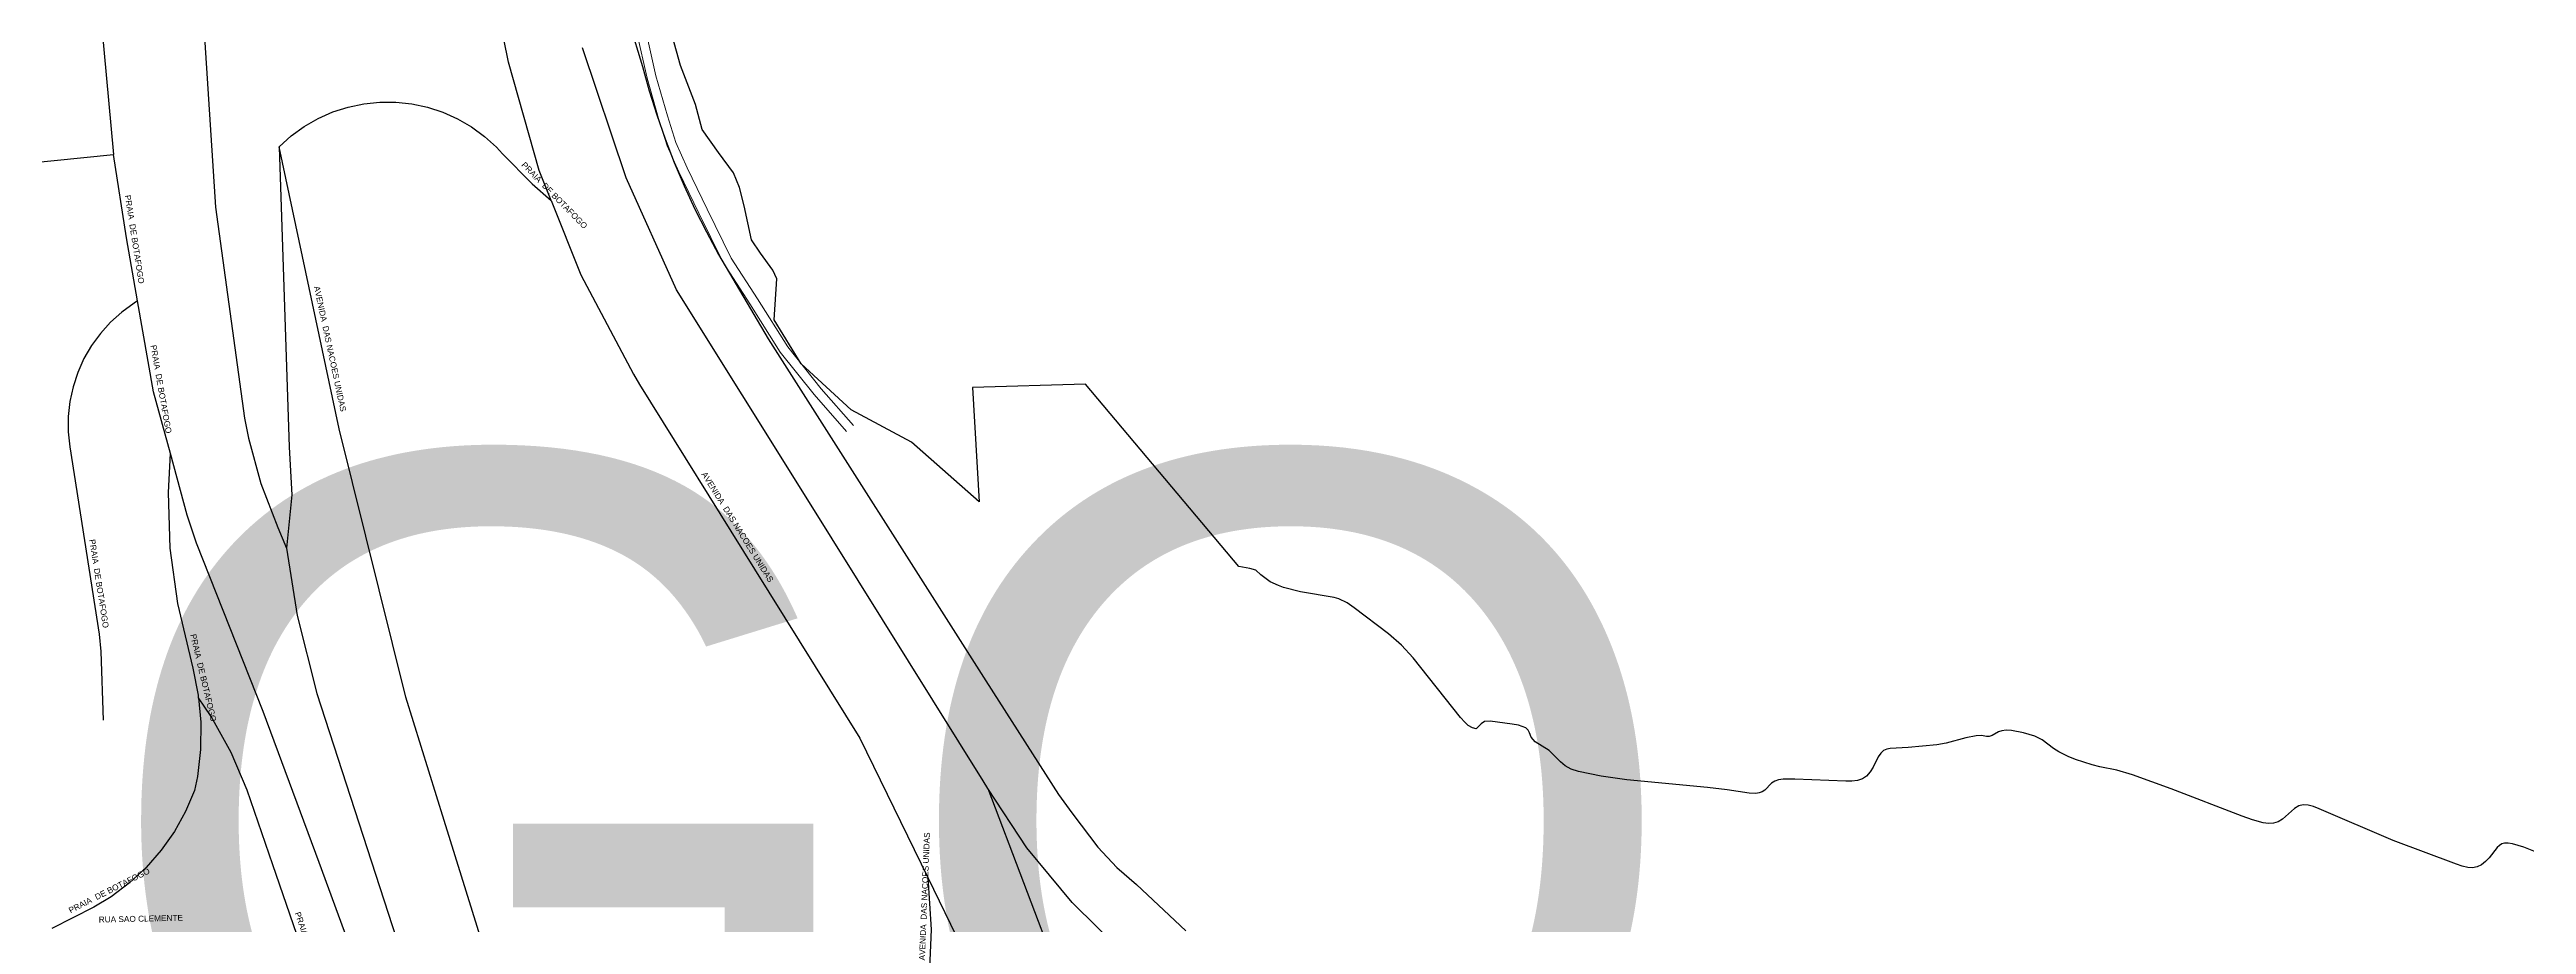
# Model space of a CAD drawing. Header units: millimetres. Extents: x 617751 to 636088, y 68402 to 77988.
# Drawn here: x 629958 to 630462, y 73781 to 73959 of the extents above; entities that cross this region are included whole.
import ezdxf

# ---------------------------------------------------------------- set-up
doc = ezdxf.new("R2010")
doc.units = ezdxf.units.MM
doc.header["$LTSCALE"] = 3
doc.header["$MEASUREMENT"] = 0
for name, color, linetype in [('ALINHAMENTO PREDIAL', 120, 'Continuous'), ('BAIRRO', 30, 'Continuous'), ('NOME LOGRADOURO', 252, 'Continuous'), ('OBRA DE ARTE', 190, 'Continuous')]:
    doc.layers.add(name, color=color, linetype=linetype)
doc.styles.get("Standard").update_dxf_attribs({"font": 'arial.ttf'})

msp = doc.modelspace()

# ---------------------------------------------------------------- linework, layer by layer
at = {"layer": 'ALINHAMENTO PREDIAL'}
for points in [[(630464.31, 73795.31), (630461.92, 73796.25), (630459.65, 73796.92), (630458.72, 73797.08), (630458, 73797.08), (630457.43, 73796.92), (630456.96, 73796.61), (630456.52, 73796.16), (630454.86, 73794.06), (630454.13, 73793.31), (630453.32, 73792.68), (630452.45, 73792.24), (630451.51, 73792.07), (630450.5, 73792.13), (630449.41, 73792.37), (630448.24, 73792.75), (630435.36, 73797.62), (630420.28, 73804.07), (630419.11, 73804.51), (630418.04, 73804.79), (630417.05, 73804.86), (630416.13, 73804.65), (630415.27, 73804.15), (630412.8, 73801.95), (630411.91, 73801.39), (630410.95, 73801.1), (630409.93, 73801.06), (630408.87, 73801.2), (630406.71, 73801.81), (630404.58, 73802.56), (630390.18, 73808.09), (630382.26, 73810.94), (630379.11, 73811.93), (630375.65, 73812.6), (630374.05, 73813), (630370.7, 73814.1), (630369.19, 73814.72), (630367.27, 73815.68), (630366.23, 73816.33), (630363.91, 73818.09), (630362.39, 73818.84), (630360.11, 73819.54), (630357.65, 73819.99), (630356.57, 73820.04), (630355.71, 73819.94), (630355.03, 73819.73), (630353.73, 73818.97), (630353.11, 73818.76), (630352.57, 73818.78), (630351.57, 73818.97), (630350.46, 73818.93), (630348.36, 73818.52), (630344.34, 73817.45), (630342.44, 73817.1), (630336.63, 73816.52), (630332.95, 73816.34), (630332.26, 73816.22), (630331.64, 73815.93), (630331.08, 73815.41), (630330.56, 73814.61), (630329.5, 73812.56), (630328.89, 73811.56), (630328.17, 73810.73), (630327.31, 73810.17), (630326.32, 73809.85), (630325.19, 73809.71), (630323.94, 73809.69), (630313.56, 73810.1), (630311.21, 73810.07), (630310.25, 73809.93), (630309.47, 73809.68), (630308.84, 73809.29), (630307.43, 73807.86), (630306.92, 73807.5), (630306.31, 73807.29), (630305.63, 73807.2), (630304.3, 73807.27), (630299.8, 73807.91), (630295.82, 73808.37), (630279.39, 73809.94), (630274.16, 73810.73), (630269.57, 73811.62), (630268.08, 73812.11), (630266.85, 73812.79), (630265.86, 73813.6), (630263.55, 73815.9), (630260.75, 73817.67), (630259.92, 73818.62), (630259.6, 73819.54), (630259.33, 73820.07), (630258.8, 73820.52), (630257.33, 73821.05), (630256.02, 73821.31), (630251.56, 73821.91), (630250.42, 73821.8), (630249.74, 73821.34), (630248.74, 73820.36), (630247.97, 73820.52), (630247.12, 73821.01), (630246.41, 73821.67), (630245.53, 73822.66), (630235.87, 73834.78), (630233.54, 73837.39), (630230.86, 73839.67), (630223.91, 73844.98), (630222.43, 73845.99), (630220.76, 73846.78), (630219.81, 73847.06), (630212.94, 73848.24), (630209.5, 73849.14), (630208.5, 73849.5), (630206.81, 73850.29), (630204.86, 73851.66), (630203.87, 73852.64), (630202.65, 73853), (630200.39, 73853.37), (630169.2, 73890.54), (630146.2, 73889.85), (630147.57, 73866.58), (630133.8, 73878.7), (630121.54, 73885.31), (630111.34, 73894.67), (630105.83, 73903.62), (630106.37, 73911.93), (630105.55, 73913.72), (630103.07, 73917.17), (630101.27, 73919.92), (630099.76, 73926.81), (630098.8, 73930.52), (630097.56, 73933.55), (630094.52, 73937.68), (630091.22, 73942.36), (630089.84, 73947.46), (630086.8, 73955.39), (630079.22, 73982.65)], [(630464.31, 73795.31), (630461.92, 73796.25), (630459.65, 73796.92), (630458.72, 73797.08), (630458, 73797.08), (630457.43, 73796.92), (630456.96, 73796.61), (630456.52, 73796.16), (630454.86, 73794.06), (630454.13, 73793.31), (630453.32, 73792.68), (630452.45, 73792.24), (630451.51, 73792.07), (630450.5, 73792.13), (630449.41, 73792.37), (630448.24, 73792.75), (630435.36, 73797.62), (630420.28, 73804.07), (630419.11, 73804.51), (630418.04, 73804.79), (630417.05, 73804.86), (630416.13, 73804.65), (630415.27, 73804.15), (630412.8, 73801.95), (630411.91, 73801.39), (630410.95, 73801.1), (630409.93, 73801.06), (630408.87, 73801.2), (630406.71, 73801.81), (630404.58, 73802.56), (630390.18, 73808.09), (630382.26, 73810.94), (630379.11, 73811.93), (630375.65, 73812.6), (630374.05, 73813), (630370.7, 73814.1), (630369.19, 73814.72), (630367.27, 73815.68), (630366.23, 73816.33), (630363.91, 73818.09), (630362.39, 73818.84), (630360.11, 73819.54), (630357.65, 73819.99), (630356.57, 73820.04), (630355.71, 73819.94), (630355.03, 73819.73), (630353.73, 73818.97), (630353.11, 73818.76), (630352.57, 73818.78), (630351.57, 73818.97), (630350.46, 73818.93), (630348.36, 73818.52), (630344.34, 73817.45), (630342.44, 73817.1), (630336.63, 73816.52), (630332.95, 73816.34), (630332.26, 73816.22), (630331.64, 73815.93), (630331.08, 73815.41), (630330.56, 73814.61), (630329.5, 73812.56), (630328.89, 73811.56), (630328.17, 73810.73), (630327.31, 73810.17), (630326.32, 73809.85), (630325.19, 73809.71), (630323.94, 73809.69), (630313.56, 73810.1), (630311.21, 73810.07), (630310.25, 73809.93), (630309.47, 73809.68), (630308.84, 73809.29), (630307.43, 73807.86), (630306.92, 73807.5), (630306.31, 73807.29), (630305.63, 73807.2), (630304.3, 73807.27), (630299.8, 73807.91), (630295.82, 73808.37), (630279.39, 73809.94), (630274.16, 73810.73), (630269.57, 73811.62), (630268.08, 73812.11), (630266.85, 73812.79), (630265.86, 73813.6), (630263.55, 73815.9), (630260.75, 73817.67), (630259.92, 73818.62), (630259.6, 73819.54), (630259.33, 73820.07), (630258.8, 73820.52), (630257.33, 73821.05), (630256.02, 73821.31), (630251.56, 73821.91), (630250.42, 73821.8), (630249.74, 73821.34), (630248.74, 73820.36), (630247.97, 73820.52), (630247.12, 73821.01), (630246.41, 73821.67), (630245.53, 73822.66), (630235.87, 73834.78), (630233.54, 73837.39), (630230.86, 73839.67), (630223.91, 73844.98), (630222.43, 73845.99), (630220.76, 73846.78), (630219.81, 73847.06), (630212.94, 73848.24), (630209.5, 73849.14), (630208.5, 73849.5), (630206.81, 73850.29), (630204.86, 73851.66), (630203.87, 73852.64), (630202.65, 73853), (630200.39, 73853.37), (630169.2, 73890.54), (630146.2, 73889.85), (630147.57, 73866.58), (630133.8, 73878.7), (630121.54, 73885.31), (630111.34, 73894.67), (630105.83, 73903.62), (630106.37, 73911.93), (630105.55, 73913.72), (630103.07, 73917.17), (630101.27, 73919.92), (630099.76, 73926.81), (630098.8, 73930.52), (630097.56, 73933.55), (630094.52, 73937.68), (630091.22, 73942.36), (630089.84, 73947.46), (630086.8, 73955.39), (630079.22, 73982.65)], [(630464.31, 73795.31), (630461.92, 73796.25), (630459.65, 73796.92), (630458.72, 73797.08), (630458, 73797.08), (630457.43, 73796.92), (630456.96, 73796.61), (630456.52, 73796.16), (630454.86, 73794.06), (630454.13, 73793.31), (630453.32, 73792.68), (630452.45, 73792.24), (630451.51, 73792.07), (630450.5, 73792.13), (630449.41, 73792.37), (630448.24, 73792.75), (630435.36, 73797.62), (630420.28, 73804.07), (630419.11, 73804.51), (630418.04, 73804.79), (630417.05, 73804.86), (630416.13, 73804.65), (630415.27, 73804.15), (630412.8, 73801.95), (630411.91, 73801.39), (630410.95, 73801.1), (630409.93, 73801.06), (630408.87, 73801.2), (630406.71, 73801.81), (630404.58, 73802.56), (630390.18, 73808.09), (630382.26, 73810.94), (630379.11, 73811.93), (630375.65, 73812.6), (630374.05, 73813), (630370.7, 73814.1), (630369.19, 73814.72), (630367.27, 73815.68), (630366.23, 73816.33), (630363.91, 73818.09), (630362.39, 73818.84), (630360.11, 73819.54), (630357.65, 73819.99), (630356.57, 73820.04), (630355.71, 73819.94), (630355.03, 73819.73), (630353.73, 73818.97), (630353.11, 73818.76), (630352.57, 73818.78), (630351.57, 73818.97), (630350.46, 73818.93), (630348.36, 73818.52), (630344.34, 73817.45), (630342.44, 73817.1), (630336.63, 73816.52), (630332.95, 73816.34), (630332.26, 73816.22), (630331.64, 73815.93), (630331.08, 73815.41), (630330.56, 73814.61), (630329.5, 73812.56), (630328.89, 73811.56), (630328.17, 73810.73), (630327.31, 73810.17), (630326.32, 73809.85), (630325.19, 73809.71), (630323.94, 73809.69), (630313.56, 73810.1), (630311.21, 73810.07), (630310.25, 73809.93), (630309.47, 73809.68), (630308.84, 73809.29), (630307.43, 73807.86), (630306.92, 73807.5), (630306.31, 73807.29), (630305.63, 73807.2), (630304.3, 73807.27), (630299.8, 73807.91), (630295.82, 73808.37), (630279.39, 73809.94), (630274.16, 73810.73), (630269.57, 73811.62), (630268.08, 73812.11), (630266.85, 73812.79), (630265.86, 73813.6), (630263.55, 73815.9), (630260.75, 73817.67), (630259.92, 73818.62), (630259.6, 73819.54), (630259.33, 73820.07), (630258.8, 73820.52), (630257.33, 73821.05), (630256.02, 73821.31), (630251.56, 73821.91), (630250.42, 73821.8), (630249.74, 73821.34), (630248.74, 73820.36), (630247.97, 73820.52), (630247.12, 73821.01), (630246.41, 73821.67), (630245.53, 73822.66), (630235.87, 73834.78), (630233.54, 73837.39), (630230.86, 73839.67), (630223.91, 73844.98), (630222.43, 73845.99), (630220.76, 73846.78), (630219.81, 73847.06), (630212.94, 73848.24), (630209.5, 73849.14), (630208.5, 73849.5), (630206.81, 73850.29), (630204.86, 73851.66), (630203.87, 73852.64), (630202.65, 73853), (630200.39, 73853.37), (630169.2, 73890.54), (630146.2, 73889.85), (630147.57, 73866.58), (630133.8, 73878.7), (630121.54, 73885.31), (630111.34, 73894.67), (630105.83, 73903.62), (630106.37, 73911.93), (630105.55, 73913.72), (630103.07, 73917.17), (630101.27, 73919.92), (630099.76, 73926.81), (630098.8, 73930.52), (630097.56, 73933.55), (630094.52, 73937.68), (630091.22, 73942.36), (630089.84, 73947.46), (630086.8, 73955.39), (630079.22, 73982.65)], [(630464.31, 73795.31), (630461.92, 73796.25), (630459.65, 73796.92), (630458.72, 73797.08), (630458, 73797.08), (630457.43, 73796.92), (630456.96, 73796.61), (630456.52, 73796.16), (630454.86, 73794.06), (630454.13, 73793.31), (630453.32, 73792.68), (630452.45, 73792.24), (630451.51, 73792.07), (630450.5, 73792.13), (630449.41, 73792.37), (630448.24, 73792.75), (630435.36, 73797.62), (630420.28, 73804.07), (630419.11, 73804.51), (630418.04, 73804.79), (630417.05, 73804.86), (630416.13, 73804.65), (630415.27, 73804.15), (630412.8, 73801.95), (630411.91, 73801.39), (630410.95, 73801.1), (630409.93, 73801.06), (630408.87, 73801.2), (630406.71, 73801.81), (630404.58, 73802.56), (630390.18, 73808.09), (630382.26, 73810.94), (630379.11, 73811.93), (630375.65, 73812.6), (630374.05, 73813), (630370.7, 73814.1), (630369.19, 73814.72), (630367.27, 73815.68), (630366.23, 73816.33), (630363.91, 73818.09), (630362.39, 73818.84), (630360.11, 73819.54), (630357.65, 73819.99), (630356.57, 73820.04), (630355.71, 73819.94), (630355.03, 73819.73), (630353.73, 73818.97), (630353.11, 73818.76), (630352.57, 73818.78), (630351.57, 73818.97), (630350.46, 73818.93), (630348.36, 73818.52), (630344.34, 73817.45), (630342.44, 73817.1), (630336.63, 73816.52), (630332.95, 73816.34), (630332.26, 73816.22), (630331.64, 73815.93), (630331.08, 73815.41), (630330.56, 73814.61), (630329.5, 73812.56), (630328.89, 73811.56), (630328.17, 73810.73), (630327.31, 73810.17), (630326.32, 73809.85), (630325.19, 73809.71), (630323.94, 73809.69), (630313.56, 73810.1), (630311.21, 73810.07), (630310.25, 73809.93), (630309.47, 73809.68), (630308.84, 73809.29), (630307.43, 73807.86), (630306.92, 73807.5), (630306.31, 73807.29), (630305.63, 73807.2), (630304.3, 73807.27), (630299.8, 73807.91), (630295.82, 73808.37), (630279.39, 73809.94), (630274.16, 73810.73), (630269.57, 73811.62), (630268.08, 73812.11), (630266.85, 73812.79), (630265.86, 73813.6), (630263.55, 73815.9), (630260.75, 73817.67), (630259.92, 73818.62), (630259.6, 73819.54), (630259.33, 73820.07), (630258.8, 73820.52), (630257.33, 73821.05), (630256.02, 73821.31), (630251.56, 73821.91), (630250.42, 73821.8), (630249.74, 73821.34), (630248.74, 73820.36), (630247.97, 73820.52), (630247.12, 73821.01), (630246.41, 73821.67), (630245.53, 73822.66), (630235.87, 73834.78), (630233.54, 73837.39), (630230.86, 73839.67), (630223.91, 73844.98), (630222.43, 73845.99), (630220.76, 73846.78), (630219.81, 73847.06), (630212.94, 73848.24), (630209.5, 73849.14), (630208.5, 73849.5), (630206.81, 73850.29), (630204.86, 73851.66), (630203.87, 73852.64), (630202.65, 73853), (630200.39, 73853.37), (630169.2, 73890.54), (630146.2, 73889.85), (630147.57, 73866.58), (630133.8, 73878.7), (630121.54, 73885.31), (630111.34, 73894.67), (630105.83, 73903.62), (630106.37, 73911.93), (630105.55, 73913.72), (630103.07, 73917.17), (630101.27, 73919.92), (630099.76, 73926.81), (630098.8, 73930.52), (630097.56, 73933.55), (630094.52, 73937.68), (630091.22, 73942.36), (630089.84, 73947.46), (630086.8, 73955.39), (630079.22, 73982.65)], [(630076.41, 73963.88), (630079.03, 73955.19), (630080.43, 73950.24), (630081.97, 73945.34), (630083.65, 73940.48), (630085.48, 73935.67), (630087.53, 73930.88), (630089.72, 73926.16), (630092.07, 73921.5), (630094.55, 73916.92), (630104.63, 73899.71), (630148.96, 73830.09), (630163.74, 73806.95), (630166.43, 73803.21), (630168.36, 73800.71), (630171.74, 73796.23), (630175.58, 73792.13), (630179.58, 73788.64), (630189.66, 73779.22)], [(630076.41, 73963.88), (630079.03, 73955.19), (630080.43, 73950.24), (630081.97, 73945.34), (630083.65, 73940.48), (630085.48, 73935.67), (630087.53, 73930.88), (630089.72, 73926.16), (630092.07, 73921.5), (630094.55, 73916.92), (630104.63, 73899.71), (630148.96, 73830.09), (630163.74, 73806.95), (630166.43, 73803.21), (630168.36, 73800.71), (630171.74, 73796.23), (630175.58, 73792.13), (630179.58, 73788.64), (630189.66, 73779.22)], [(630076.41, 73963.88), (630079.03, 73955.19), (630080.43, 73950.24), (630081.97, 73945.34), (630083.65, 73940.48), (630085.48, 73935.67), (630087.53, 73930.88), (630089.72, 73926.16), (630092.07, 73921.5), (630094.55, 73916.92), (630104.63, 73899.71), (630148.96, 73830.09), (630163.74, 73806.95), (630166.43, 73803.21), (630168.36, 73800.71), (630171.74, 73796.23), (630175.58, 73792.13), (630179.58, 73788.64), (630189.66, 73779.22)], [(630076.41, 73963.88), (630079.03, 73955.19), (630080.43, 73950.24), (630081.97, 73945.34), (630083.65, 73940.48), (630085.48, 73935.67), (630087.53, 73930.88), (630089.72, 73926.16), (630092.07, 73921.5), (630094.55, 73916.92), (630104.63, 73899.71), (630148.96, 73830.09), (630163.74, 73806.95), (630166.43, 73803.21), (630168.36, 73800.71), (630171.74, 73796.23), (630175.58, 73792.13), (630179.58, 73788.64), (630189.66, 73779.22)]]:
    msp.add_lwpolyline(points, dxfattribs=at)
at = {"layer": 'NOME LOGRADOURO'}
for points in [[(630060.48, 73927.92), (630058.04, 73934.03), (630051.81, 73956.06), (630043.89, 73994.93), (630039.26, 74039.83), (630039.56, 74109.71), (630041.2, 74132.02), (630050.33, 74184.47), (630064.9, 74235.68), (630070.4, 74250.97), (630091.36, 74297.42), (630117.06, 74341.43), (630120.63, 74346.79), (630142.6, 74376.86), (630163.85, 74401.78), (630200.49, 74440.25), (630243.63, 74476.58), (630270.01, 74495.31), (630294.33, 74508.96), (630316.1, 74518.53), (630331.02, 74523.1)], [(629996.81, 74127.2), (629993.45, 74108.8), (629990.3, 74073.67), (629989.03, 73974.78), (629992.18, 73926.52), (629998.09, 73883.56), (629998.86, 73879.52), (630001.37, 73870.27), (630004.82, 73861.33), (630006.62, 73857.13)], [(629966.29, 74122.77), (629966.02, 74121), (629963.34, 74083.67), (629963.5, 74022.81), (629971.39, 73937.25)], [(630149.32, 73808.19), (630148.4, 73809.77), (630112.67, 73866.99), (630086, 73909.69), (630075.72, 73932.51), (630066.83, 73959)], [(630005.09, 73938.85), (630007.53, 73941.07), (630010.18, 73942.98), (630013.02, 73944.61), (630016.02, 73945.93), (630019.14, 73946.93), (630022.34, 73947.6), (630025.6, 73947.94), (630028.88, 73947.93), (630032.13, 73947.57), (630035.33, 73946.88), (630038.44, 73945.86), (630041.43, 73944.52), (630044.26, 73942.87), (630046.9, 73940.93), (630049.33, 73938.74), (630050.57, 73937.41), (630056.61, 73931.27), (630060.48, 73927.92)], [(630055.65, 73747.17), (630038.69, 73801.68), (630030.87, 73826.81), (630017.31, 73881.43), (630005.09, 73938.85)], [(630005.09, 73938.85), (630007.17, 73877.68), (630007.72, 73867.98), (630006.62, 73857.13), (630008.8, 73843.41), (630012.81, 73827.51), (630047.75, 73719.69)], [(629791.49, 73919.56), (629806.87, 73921.05), (629825.08, 73922.45), (629971.39, 73937.25)], [(629976.3, 73907.44), (629974.03, 73920.31), (629971.39, 73937.25)], [(630060.48, 73927.92), (630066.53, 73912.78), (630077.21, 73892.53), (630078.47, 73890.44), (630101.84, 73852.87), (630123.27, 73818.41), (630137.09, 73790.09)], [(629976.3, 73907.44), (629975.58, 73906.98), (629973.09, 73905.18), (629970.8, 73903.13), (629968.73, 73900.85), (629966.92, 73898.36), (629965.37, 73895.7), (629964.12, 73892.9), (629963.16, 73889.97), (629962.51, 73886.96), (629962.18, 73883.91), (629962.18, 73880.83), (629962.49, 73877.77), (629968.45, 73839.59), (629968.81, 73836.06), (629969.32, 73822.08)], [(629982.98, 73876.36), (629979.55, 73888.98), (629976.3, 73907.44)], [(629988.73, 73826.65), (629988.67, 73827.21), (629987.59, 73832.66), (629984.47, 73845.85), (629982.93, 73857.09), (629982.56, 73868.42), (629982.98, 73876.36)], [(630125.3, 73560.17), (630115.31, 73567.25), (630107.75, 73574.05), (630100.94, 73581.6), (630094.16, 73589.96), (630086.96, 73599.58), (630082.51, 73606.05), (630077.8, 73614.1), (630073.01, 73624.38), (630068.29, 73636.05), (630061.94, 73653.79), (630051.67, 73683.54), (630019.18, 73777.05), (630013.22, 73793.12), (630001.83, 73823.84), (629988.31, 73858.17), (629986.37, 73863.86), (629982.98, 73876.36)], [(629988.73, 73826.65), (629989.18, 73821.68), (629989.11, 73816.12), (629988.46, 73810.6), (629987.9, 73807.8), (629986.07, 73803.51), (629983.8, 73799.44), (629981.12, 73795.63), (629978.06, 73792.12), (629974.65, 73788.95), (629970.92, 73786.15), (629967.38, 73784.03), (629958.84, 73779.69)], [(630010.81, 73772.38), (630003.83, 73792.62), (629998.59, 73807.82), (629995.32, 73815.52), (629991.27, 73822.83), (629988.73, 73826.65)], [(630149.32, 73808.19), (630178.4, 73731.65), (630181.26, 73723.63), (630182.24, 73719.69), (630182.94, 73713.8), (630182.8, 73709.02), (630182.1, 73702.85)], [(630270.95, 73737.3), (630251.68, 73739.95), (630232.18, 73744.75), (630213.3, 73751.56), (630200.35, 73758.02), (630188.15, 73765.8), (630176.83, 73774.81), (630166.51, 73784.95), (630157.3, 73796.12), (630149.32, 73808.19)], [(630137.09, 73790.09), (630137.77, 73779.46), (630137.26, 73766.81), (630135.43, 73754.29), (630132.31, 73742.03), (630131.1, 73738.76)], [(630137.09, 73790.09), (630148.75, 73766.19), (630154.14, 73753.03), (630162.36, 73736.61)]]:
    msp.add_lwpolyline(points, dxfattribs=at)
at = {"layer": 'OBRA DE ARTE', "lineweight": 20}
for points in [[(630077.88, 73962.04), (630079.99, 73952.78), (630082.33, 73944.58), (630084.1, 73939.04), (630086.44, 73933.76), (630090.54, 73925.33), (630095.47, 73915.25), (630100.87, 73906.89), (630107.08, 73897.05), (630114, 73888.38), (630120.56, 73880.88)], [(630079.7, 73962.43), (630081.79, 73953.25), (630084.11, 73945.12), (630085.84, 73939.7), (630088.13, 73934.55), (630092.22, 73926.14), (630097.09, 73916.17), (630102.44, 73907.89), (630108.6, 73898.13), (630115.43, 73889.57), (630121.97, 73882.11)]]:
    msp.add_lwpolyline(points, dxfattribs=at)

# ---------------------------------------------------------------- texts
at = {"layer": 'BAIRRO'}
msp.add_text('BOTAFOGO', height=150, dxfattribs=at).set_placement((629105.06, 73725.95))
at = {"layer": 'NOME LOGRADOURO'}
for s, rotation, p in [('PRAIA  DE BOTAFOGO', 314.5296, (630054.31, 73935.04)), ('PRAIA  DE BOTAFOGO', 278.858, (629973.7, 73928.93)), ('AVENIDA  DAS NACOES UNIDAS', 282.0143, (630012.18, 73910.34)), ('PRAIA  DE BOTAFOGO', 279.985, (629978.91, 73898.38)), ('AVENIDA  DAS NACOES UNIDAS', 301.8801, (630091, 73872.18)), ('PRAIA  DE BOTAFOGO', 278.8724, (629966.46, 73858.83)), ('PRAIA  DE BOTAFOGO', 283.3083, (629987.01, 73839.48)), ('AVENIDA  DAS NACOES UNIDAS', 87.6912, (630136.52, 73773.17)), ('PRAIA  DE BOTAFOGO', 26.9302, (629962.66, 73782.75)), ('RUA SAO CLEMENTE', 1.2398, (629968.41, 73780.9)), ('PRAIA  DE BOTAFOGO', 289.02, (630008.27, 73782.82))]:
    msp.add_text(s, height=1.2, rotation=rotation, dxfattribs=at).set_placement(p)

doc.saveas('drawing.dxf')
